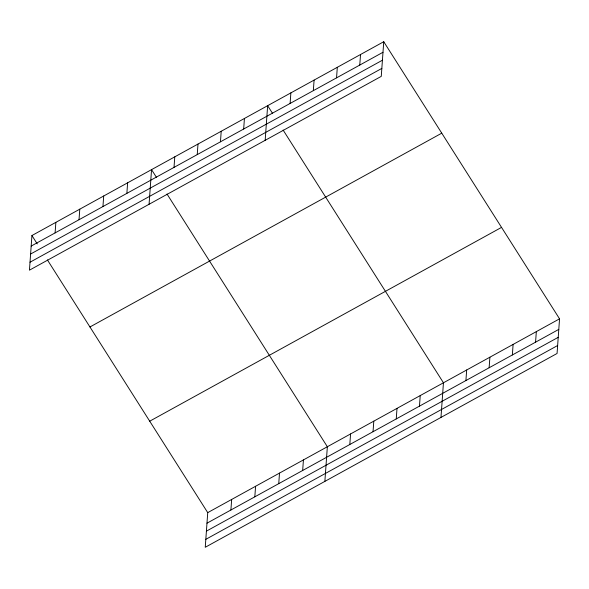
<?xml version="1.0" encoding="UTF-8"?>
<svg xmlns="http://www.w3.org/2000/svg" width="589" height="589" viewBox="0 0 589 589"><rect width="100%" height="100%" fill="white"/><g stroke="black" fill="none" stroke-linecap="round" stroke-linejoin="round"><path stroke-width="0.88" d="M31.931 235.534L29.45 270.167L381.267 76.364L383.748 41.723L31.931 235.534L37.254 243.912M55.101 232.905L55.859 222.355M79.022 219.719L79.78 209.169M102.95 206.54L103.701 195.99M126.871 193.361L127.629 182.811M149.069 204.273L151.55 169.632L156.387 177.252M174.013 167.394L174.771 156.843M197.234 154.605L197.992 144.055M220.455 141.809L221.206 131.259M47.407 259.918L207.733 512.636L205.252 547.277L557.069 353.466L559.55 318.833L383.748 41.723M243.677 129.02L244.428 118.47M230.903 510.008L231.661 499.457M265.168 140.315L267.649 105.681L272.486 113.302M254.823 496.829L255.582 486.278M290.112 103.436L290.87 92.885M278.752 483.65L279.503 473.1M313.333 90.647L314.092 80.097M302.672 470.471L303.431 459.921M336.555 77.851L337.306 67.301M324.87 481.382L327.351 446.742L167.018 194.024M359.776 65.062L360.527 54.512M349.814 444.504L350.573 433.953M373.036 431.715L373.794 421.164M396.257 418.919L397.008 408.368M419.471 406.13L420.229 395.58M440.97 417.424L443.451 382.784L283.118 130.066M465.914 380.546L466.672 369.995M489.135 367.757L489.893 357.206M512.356 354.961L513.107 344.41M535.57 342.172L536.329 331.622M31.18 246.084L382.99 52.274M30.606 254.028L382.423 60.218M30.017 262.223L381.834 68.412M89.948 326.976L441.765 133.166M149.716 421.194L501.534 227.383M207.733 512.636L559.55 318.833M206.975 523.187L558.792 329.384M206.408 531.138L558.225 337.328M205.819 539.333L557.636 345.522"/></g></svg>
